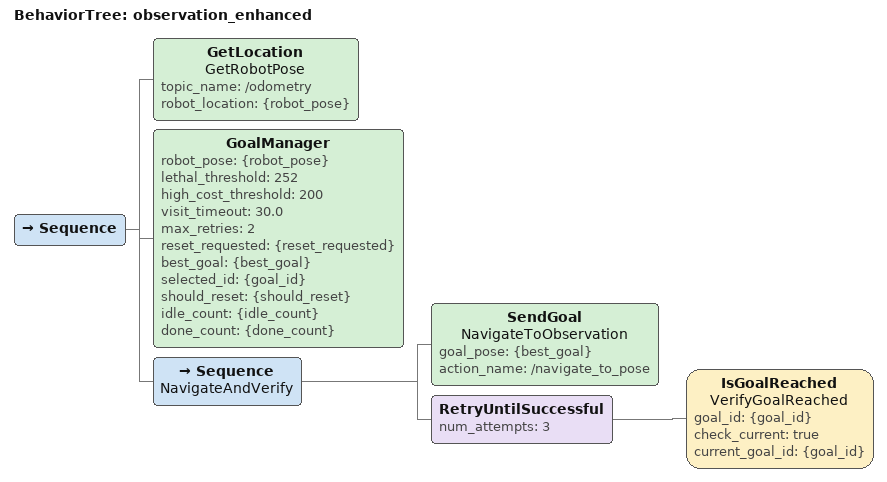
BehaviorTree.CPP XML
<?xml version="1.0" encoding="UTF-8"?>
<root BTCPP_format="4"
      main_tree_to_execute="observation_enhanced">
  <BehaviorTree ID="observation_enhanced">
    <Sequence>
      <GetLocation name="GetRobotPose"
                   topic_name="/odometry"
                   robot_location="{robot_pose}"/>
      <GoalManager robot_pose="{robot_pose}"
                   lethal_threshold="252"
                   high_cost_threshold="200"
                   visit_timeout="30.0"
                   max_retries="2"
                   reset_requested="{reset_requested}"
                   best_goal="{best_goal}"
                   selected_id="{goal_id}"
                   should_reset="{should_reset}"
                   idle_count="{idle_count}"
                   done_count="{done_count}"/>
      <Sequence name="NavigateAndVerify">
        <SendGoal name="NavigateToObservation"
                  goal_pose="{best_goal}"
                  action_name="/navigate_to_pose"/>
        <RetryUntilSuccessful num_attempts="3">
          <IsGoalReached name="VerifyGoalReached"
                         goal_id="{goal_id}"
                         check_current="true"
                         current_goal_id="{goal_id}"/>
        </RetryUntilSuccessful>
      </Sequence>
    </Sequence>
  </BehaviorTree>

</root>
